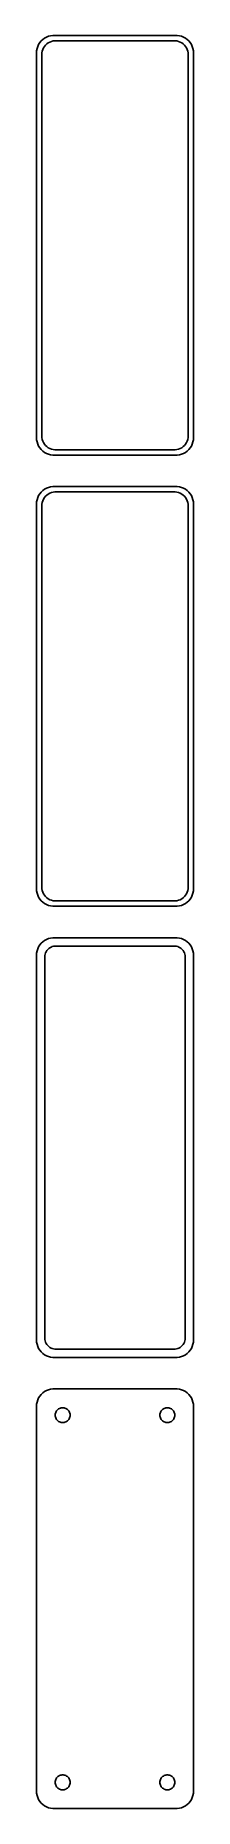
# Model space of a CAD drawing. Header units: metres. Extents: x -22 to 22, y 456 to 963.
import ezdxf

# ---------------------------------------------------------------- set-up
doc = ezdxf.new("R2010")
doc.units = ezdxf.units.M

msp = doc.modelspace()

# ---------------------------------------------------------------- linework, layer by layer
for p, q in [((-22.4606, 958.627), (-22.5, 958)), ((-22.3429, 959.243), (-22.4606, 958.627)), ((-22.1489, 959.841), (-22.3429, 959.243)), ((-21.8815, 960.409), (-22.1489, 959.841)), ((-21.5451, 960.939), (-21.8815, 960.409)), ((-21.1448, 961.423), (-21.5451, 960.939)), ((-20.6871, 961.853), (-21.1448, 961.423)), ((-20.9684, 958.001), (-20.8743, 958.495)), ((-20.8743, 958.495), (-20.7191, 958.972)), ((-20.7191, 958.972), (-20.5052, 959.427)), ((-20.1791, 962.222), (-20.6871, 961.853)), ((-20.5052, 959.427), (-20.2361, 959.851)), ((-20.2361, 959.851), (-19.9159, 960.238)), ((-19.6289, 962.524), (-20.1791, 962.222)), ((-19.9159, 960.238), (-19.5497, 960.582)), ((-19.0451, 962.755), (-19.6289, 962.524)), ((-19.5497, 960.582), (-19.1433, 960.877)), ((-19.1433, 960.877), (-18.7031, 961.119)), ((-18.4369, 962.911), (-19.0451, 962.755)), ((-18.7031, 961.119), (-18.2361, 961.304)), ((-17.8139, 962.99), (-18.4369, 962.911)), ((-18.2361, 961.304), (-17.7495, 961.429)), ((17.8139, 962.99), (-17.8139, 962.99)), ((-17.7495, 961.429), (-17.2512, 961.492)), ((-17.2512, 961.492), (17.2512, 961.492)), ((17.2512, 961.492), (17.7495, 961.429)), ((17.7495, 961.429), (18.2361, 961.304)), ((18.4369, 962.911), (17.8139, 962.99)), ((18.2361, 961.304), (18.7031, 961.119)), ((19.0451, 962.755), (18.4369, 962.911)), ((18.7031, 961.119), (19.1433, 960.877)), ((19.6289, 962.524), (19.0451, 962.755)), ((19.1433, 960.877), (19.5497, 960.582)), ((19.5497, 960.582), (19.9159, 960.238)), ((20.1791, 962.222), (19.6289, 962.524)), ((19.9159, 960.238), (20.2361, 959.851)), ((20.6871, 961.853), (20.1791, 962.222)), ((20.2361, 959.851), (20.5052, 959.427)), ((20.5052, 959.427), (20.7191, 958.972)), ((21.1448, 961.423), (20.6871, 961.853)), ((20.7191, 958.972), (20.8743, 958.495)), ((20.8743, 958.495), (20.9684, 958.001)), ((21.5451, 960.939), (21.1448, 961.423)), ((21.8815, 960.409), (21.5451, 960.939)), ((22.1489, 959.841), (21.8815, 960.409)), ((22.3429, 959.243), (22.1489, 959.841)), ((22.4606, 958.627), (22.3429, 959.243)), ((22.5, 958), (22.4606, 958.627)), ((-22.5, 958), (-22.5, 848)), ((-21, 957.5), (-20.9684, 958.001)), ((-21, 848.5), (-21, 957.5)), ((20.9684, 958.001), (21, 957.5)), ((21, 957.5), (21, 848.5)), ((22.5, 848), (22.5, 958)), ((-22.5, 848), (-22.4606, 847.373)), ((-22.4606, 847.373), (-22.3429, 846.757)), ((-22.3429, 846.757), (-22.1489, 846.159)), ((-20.9684, 847.999), (-21, 848.5)), ((-20.8743, 847.505), (-20.9684, 847.999)), ((-20.7191, 847.028), (-20.8743, 847.505)), ((-20.5052, 846.573), (-20.7191, 847.028)), ((20.7191, 847.028), (20.5052, 846.573)), ((20.8743, 847.505), (20.7191, 847.028)), ((20.9684, 847.999), (20.8743, 847.505)), ((21, 848.5), (20.9684, 847.999)), ((22.1489, 846.159), (22.3429, 846.757)), ((22.3429, 846.757), (22.4606, 847.373)), ((22.4606, 847.373), (22.5, 848)), ((-22.1489, 846.159), (-21.8815, 845.591)), ((-21.8815, 845.591), (-21.5451, 845.061)), ((-21.5451, 845.061), (-21.1448, 844.577)), ((-21.1448, 844.577), (-20.6871, 844.147)), ((-20.6871, 844.147), (-20.1791, 843.778)), ((-20.2361, 846.149), (-20.5052, 846.573)), ((-19.9159, 845.762), (-20.2361, 846.149)), ((-20.1791, 843.778), (-19.6289, 843.476)), ((-19.5497, 845.418), (-19.9159, 845.762)), ((-19.6289, 843.476), (-19.0451, 843.245)), ((-19.1433, 845.123), (-19.5497, 845.418)), ((-18.7031, 844.881), (-19.1433, 845.123)), ((-19.0451, 843.245), (-18.4369, 843.089)), ((-18.2361, 844.696), (-18.7031, 844.881)), ((-18.4369, 843.089), (-17.8139, 843.01)), ((-17.7495, 844.571), (-18.2361, 844.696)), ((-17.8139, 843.01), (17.8139, 843.01)), ((-17.2512, 844.508), (-17.7495, 844.571)), ((17.2512, 844.508), (-17.2512, 844.508)), ((17.7495, 844.571), (17.2512, 844.508)), ((18.2361, 844.696), (17.7495, 844.571)), ((17.8139, 843.01), (18.4369, 843.089)), ((18.7031, 844.881), (18.2361, 844.696)), ((18.4369, 843.089), (19.0451, 843.245)), ((19.1433, 845.123), (18.7031, 844.881)), ((19.0451, 843.245), (19.6289, 843.476)), ((19.5497, 845.418), (19.1433, 845.123)), ((19.9159, 845.762), (19.5497, 845.418)), ((19.6289, 843.476), (20.1791, 843.778)), ((20.2361, 846.149), (19.9159, 845.762)), ((20.1791, 843.778), (20.6871, 844.147)), ((20.5052, 846.573), (20.2361, 846.149)), ((20.6871, 844.147), (21.1448, 844.577)), ((21.1448, 844.577), (21.5451, 845.061)), ((21.5451, 845.061), (21.8815, 845.591)), ((21.8815, 845.591), (22.1489, 846.159)), ((-21.5451, 831.939), (-21.8815, 831.409)), ((-21.1448, 832.423), (-21.5451, 831.939)), ((-20.6871, 832.853), (-21.1448, 832.423)), ((-20.1791, 833.222), (-20.6871, 832.853)), ((-19.6289, 833.524), (-20.1791, 833.222)), ((-19.9159, 831.238), (-19.5497, 831.582)), ((-19.0451, 833.755), (-19.6289, 833.524)), ((-19.5497, 831.582), (-19.1433, 831.877)), ((-19.1433, 831.877), (-18.7031, 832.119)), ((-18.4369, 833.911), (-19.0451, 833.755)), ((-18.7031, 832.119), (-18.2361, 832.304)), ((-17.8139, 833.99), (-18.4369, 833.911)), ((-18.2361, 832.304), (-17.7495, 832.429)), ((17.8139, 833.99), (-17.8139, 833.99)), ((-17.7495, 832.429), (-17.2512, 832.492)), ((-17.2512, 832.492), (17.2512, 832.492)), ((17.2512, 832.492), (17.7495, 832.429)), ((17.7495, 832.429), (18.2361, 832.304)), ((18.4369, 833.911), (17.8139, 833.99)), ((18.2361, 832.304), (18.7031, 832.119)), ((19.0451, 833.755), (18.4369, 833.911)), ((18.7031, 832.119), (19.1433, 831.877)), ((19.6289, 833.524), (19.0451, 833.755)), ((19.1433, 831.877), (19.5497, 831.582)), ((19.5497, 831.582), (19.9159, 831.238)), ((20.1791, 833.222), (19.6289, 833.524)), ((20.6871, 832.853), (20.1791, 833.222)), ((21.1448, 832.423), (20.6871, 832.853)), ((21.5451, 831.939), (21.1448, 832.423)), ((21.8815, 831.409), (21.5451, 831.939)), ((-22.4606, 829.627), (-22.5, 829)), ((-22.5, 829), (-22.5, 719)), ((-22.3429, 830.243), (-22.4606, 829.627)), ((-22.1489, 830.841), (-22.3429, 830.243)), ((-21.8815, 831.409), (-22.1489, 830.841)), ((-21, 828.5), (-20.9684, 829.001)), ((-21, 719.5), (-21, 828.5)), ((-20.9684, 829.001), (-20.8743, 829.495)), ((-20.8743, 829.495), (-20.7191, 829.972)), ((-20.7191, 829.972), (-20.5052, 830.427)), ((-20.5052, 830.427), (-20.2361, 830.851)), ((-20.2361, 830.851), (-19.9159, 831.238)), ((19.9159, 831.238), (20.2361, 830.851)), ((20.2361, 830.851), (20.5052, 830.427)), ((20.5052, 830.427), (20.7191, 829.972)), ((20.7191, 829.972), (20.8743, 829.495)), ((20.8743, 829.495), (20.9684, 829.001)), ((20.9684, 829.001), (21, 828.5)), ((21, 828.5), (21, 719.5)), ((22.1489, 830.841), (21.8815, 831.409)), ((22.3429, 830.243), (22.1489, 830.841)), ((22.4606, 829.627), (22.3429, 830.243)), ((22.5, 829), (22.4606, 829.627)), ((22.5, 719), (22.5, 829)), ((-22.5, 719), (-22.4606, 718.373)), ((-22.4606, 718.373), (-22.3429, 717.757)), ((-22.3429, 717.757), (-22.1489, 717.159)), ((-22.1489, 717.159), (-21.8815, 716.591)), ((-21.8815, 716.591), (-21.5451, 716.061)), ((-21.5451, 716.061), (-21.1448, 715.577)), ((-21.1448, 715.577), (-20.6871, 715.147)), ((-20.9684, 718.999), (-21, 719.5)), ((-20.8743, 718.505), (-20.9684, 718.999)), ((-20.7191, 718.028), (-20.8743, 718.505)), ((-20.5052, 717.573), (-20.7191, 718.028)), ((-20.6871, 715.147), (-20.1791, 714.778)), ((-20.2361, 717.149), (-20.5052, 717.573)), ((-19.9159, 716.762), (-20.2361, 717.149)), ((-19.5497, 716.418), (-19.9159, 716.762)), ((-19.1433, 716.123), (-19.5497, 716.418)), ((-18.7031, 715.881), (-19.1433, 716.123)), ((-18.2361, 715.696), (-18.7031, 715.881)), ((-17.7495, 715.571), (-18.2361, 715.696)), ((-17.2512, 715.508), (-17.7495, 715.571)), ((17.2512, 715.508), (-17.2512, 715.508)), ((17.7495, 715.571), (17.2512, 715.508)), ((18.2361, 715.696), (17.7495, 715.571)), ((18.7031, 715.881), (18.2361, 715.696)), ((19.1433, 716.123), (18.7031, 715.881)), ((19.5497, 716.418), (19.1433, 716.123)), ((19.9159, 716.762), (19.5497, 716.418)), ((20.2361, 717.149), (19.9159, 716.762)), ((20.1791, 714.778), (20.6871, 715.147)), ((20.5052, 717.573), (20.2361, 717.149)), ((20.7191, 718.028), (20.5052, 717.573)), ((20.6871, 715.147), (21.1448, 715.577)), ((20.8743, 718.505), (20.7191, 718.028)), ((20.9684, 718.999), (20.8743, 718.505)), ((21, 719.5), (20.9684, 718.999)), ((21.1448, 715.577), (21.5451, 716.061)), ((21.5451, 716.061), (21.8815, 716.591)), ((21.8815, 716.591), (22.1489, 717.159)), ((22.1489, 717.159), (22.3429, 717.757)), ((22.3429, 717.757), (22.4606, 718.373)), ((22.4606, 718.373), (22.5, 719)), ((-20.1791, 714.778), (-19.6289, 714.476)), ((-19.6289, 714.476), (-19.0451, 714.245)), ((-19.0451, 714.245), (-18.4369, 714.089)), ((-18.4369, 714.089), (-17.8139, 714.01)), ((-17.8139, 714.01), (17.8139, 714.01)), ((17.8139, 714.01), (18.4369, 714.089)), ((18.4369, 714.089), (19.0451, 714.245)), ((19.0451, 714.245), (19.6289, 714.476)), ((19.6289, 714.476), (20.1791, 714.778)), ((-19.0451, 704.755), (-19.6289, 704.524)), ((-18.4369, 704.911), (-19.0451, 704.755)), ((-17.8139, 704.99), (-18.4369, 704.911)), ((17.8139, 704.99), (-17.8139, 704.99)), ((18.4369, 704.911), (17.8139, 704.99)), ((19.0451, 704.755), (18.4369, 704.911)), ((19.6289, 704.524), (19.0451, 704.755)), ((-22.4606, 700.627), (-22.5, 700)), ((-22.5, 700), (-22.5, 590)), ((-22.3429, 701.243), (-22.4606, 700.627)), ((-22.1489, 701.841), (-22.3429, 701.243)), ((-21.8815, 702.409), (-22.1489, 701.841)), ((-21.5451, 702.939), (-21.8815, 702.409)), ((-21.1448, 703.423), (-21.5451, 702.939)), ((-20.6871, 703.853), (-21.1448, 703.423)), ((-20.1791, 704.222), (-20.6871, 703.853)), ((-19.6289, 704.524), (-20.1791, 704.222)), ((-20.1129, 699.5), (-20.0884, 699.89)), ((-20.0884, 699.89), (-20.0151, 700.274)), ((-20.0151, 700.274), (-19.8943, 700.646)), ((-19.8943, 700.646), (-19.7279, 701)), ((-19.7279, 701), (-19.5184, 701.33)), ((-19.5184, 701.33), (-19.2692, 701.631)), ((-19.2692, 701.631), (-18.9842, 701.899)), ((-18.9842, 701.899), (-18.668, 702.128)), ((-18.668, 702.128), (-18.3254, 702.317)), ((-18.3254, 702.317), (-17.9619, 702.461)), ((-17.9619, 702.461), (-17.5833, 702.558)), ((-17.5833, 702.558), (-17.1954, 702.607)), ((-17.1954, 702.607), (17.1954, 702.607)), ((17.1954, 702.607), (17.5833, 702.558)), ((17.5833, 702.558), (17.9619, 702.461)), ((17.9619, 702.461), (18.3254, 702.317)), ((18.3254, 702.317), (18.668, 702.128)), ((18.668, 702.128), (18.9842, 701.899)), ((18.9842, 701.899), (19.2692, 701.631)), ((19.2692, 701.631), (19.5184, 701.33)), ((19.5184, 701.33), (19.7279, 701)), ((20.1791, 704.222), (19.6289, 704.524)), ((19.7279, 701), (19.8943, 700.646)), ((19.8943, 700.646), (20.0151, 700.274)), ((20.0151, 700.274), (20.0884, 699.89)), ((20.0884, 699.89), (20.1129, 699.5)), ((20.6871, 703.853), (20.1791, 704.222)), ((21.1448, 703.423), (20.6871, 703.853)), ((21.5451, 702.939), (21.1448, 703.423)), ((21.8815, 702.409), (21.5451, 702.939)), ((22.1489, 701.841), (21.8815, 702.409)), ((22.3429, 701.243), (22.1489, 701.841)), ((22.4606, 700.627), (22.3429, 701.243)), ((22.5, 700), (22.4606, 700.627)), ((22.5, 590), (22.5, 700)), ((-20.1129, 590.5), (-20.1129, 699.5)), ((20.1129, 699.5), (20.1129, 590.5)), ((-22.5, 590), (-22.4606, 589.373)), ((-22.4606, 589.373), (-22.3429, 588.757)), ((-22.3429, 588.757), (-22.1489, 588.159)), ((-22.1489, 588.159), (-21.8815, 587.591)), ((-20.0884, 590.11), (-20.1129, 590.5)), ((-20.0151, 589.726), (-20.0884, 590.11)), ((-19.8943, 589.354), (-20.0151, 589.726)), ((-19.7279, 589), (-19.8943, 589.354)), ((-19.5184, 588.67), (-19.7279, 589)), ((-19.2692, 588.369), (-19.5184, 588.67)), ((-18.9842, 588.101), (-19.2692, 588.369)), ((-18.668, 587.872), (-18.9842, 588.101)), ((18.9842, 588.101), (18.668, 587.872)), ((19.2692, 588.369), (18.9842, 588.101)), ((19.5184, 588.67), (19.2692, 588.369)), ((19.7279, 589), (19.5184, 588.67)), ((19.8943, 589.354), (19.7279, 589)), ((20.0151, 589.726), (19.8943, 589.354)), ((20.0884, 590.11), (20.0151, 589.726)), ((20.1129, 590.5), (20.0884, 590.11)), ((21.8815, 587.591), (22.1489, 588.159)), ((22.1489, 588.159), (22.3429, 588.757)), ((22.3429, 588.757), (22.4606, 589.373)), ((22.4606, 589.373), (22.5, 590)), ((-21.8815, 587.591), (-21.5451, 587.061)), ((-21.5451, 587.061), (-21.1448, 586.577)), ((-21.1448, 586.577), (-20.6871, 586.147)), ((-20.6871, 586.147), (-20.1791, 585.778)), ((-20.1791, 585.778), (-19.6289, 585.476)), ((-19.6289, 585.476), (-19.0451, 585.245)), ((-19.0451, 585.245), (-18.4369, 585.089)), ((-18.3254, 587.683), (-18.668, 587.872)), ((-18.4369, 585.089), (-17.8139, 585.01)), ((-17.9619, 587.539), (-18.3254, 587.683)), ((-17.5833, 587.442), (-17.9619, 587.539)), ((-17.8139, 585.01), (17.8139, 585.01)), ((-17.1954, 587.393), (-17.5833, 587.442)), ((17.1954, 587.393), (-17.1954, 587.393)), ((17.5833, 587.442), (17.1954, 587.393)), ((17.9619, 587.539), (17.5833, 587.442)), ((17.8139, 585.01), (18.4369, 585.089)), ((18.3254, 587.683), (17.9619, 587.539)), ((18.668, 587.872), (18.3254, 587.683)), ((18.4369, 585.089), (19.0451, 585.245)), ((19.0451, 585.245), (19.6289, 585.476)), ((19.6289, 585.476), (20.1791, 585.778)), ((20.1791, 585.778), (20.6871, 586.147)), ((20.6871, 586.147), (21.1448, 586.577)), ((21.1448, 586.577), (21.5451, 587.061)), ((21.5451, 587.061), (21.8815, 587.591)), ((-21.8815, 573.409), (-22.1489, 572.841)), ((-21.5451, 573.939), (-21.8815, 573.409)), ((-21.1448, 574.423), (-21.5451, 573.939)), ((-20.6871, 574.853), (-21.1448, 574.423)), ((-20.1791, 575.222), (-20.6871, 574.853)), ((-19.6289, 575.524), (-20.1791, 575.222)), ((-19.0451, 575.755), (-19.6289, 575.524)), ((-18.4369, 575.911), (-19.0451, 575.755)), ((-17.8139, 575.99), (-18.4369, 575.911)), ((17.8139, 575.99), (-17.8139, 575.99)), ((18.4369, 575.911), (17.8139, 575.99)), ((19.0451, 575.755), (18.4369, 575.911)), ((19.6289, 575.524), (19.0451, 575.755)), ((20.1791, 575.222), (19.6289, 575.524)), ((20.6871, 574.853), (20.1791, 575.222)), ((21.1448, 574.423), (20.6871, 574.853)), ((21.5451, 573.939), (21.1448, 574.423)), ((21.8815, 573.409), (21.5451, 573.939)), ((22.1489, 572.841), (21.8815, 573.409)), ((-22.4606, 571.627), (-22.5, 571)), ((-22.5, 571), (-22.5, 461)), ((-22.3429, 572.243), (-22.4606, 571.627)), ((-22.1489, 572.841), (-22.3429, 572.243)), ((-17.1353, 568.5), (-17.1185, 568.768)), ((-17.1185, 568.232), (-17.1353, 568.5)), ((-17.1185, 568.768), (-17.0682, 569.031)), ((-17.0682, 567.969), (-17.1185, 568.232)), ((-17.0682, 569.031), (-16.9853, 569.286)), ((-16.9853, 567.714), (-17.0682, 567.969)), ((-16.9853, 569.286), (-16.8712, 569.529)), ((-16.8712, 569.529), (-16.7275, 569.755)), ((-16.7275, 569.755), (-16.5565, 569.962)), ((-16.5565, 569.962), (-16.3611, 570.145)), ((-16.3611, 570.145), (-16.1441, 570.303)), ((-16.1441, 570.303), (-15.9091, 570.432)), ((-15.9091, 570.432), (-15.6598, 570.531)), ((-15.6598, 570.531), (-15.4001, 570.597)), ((-15.4001, 570.597), (-15.1341, 570.631)), ((-15.1341, 570.631), (-14.8659, 570.631)), ((-14.8659, 570.631), (-14.5999, 570.597)), ((-14.5999, 570.597), (-14.3401, 570.531)), ((-14.3401, 570.531), (-14.0908, 570.432)), ((-14.0908, 570.432), (-13.8559, 570.303)), ((-13.8559, 570.303), (-13.6389, 570.145)), ((-13.6389, 570.145), (-13.4434, 569.962)), ((-13.4434, 569.962), (-13.2725, 569.755)), ((-13.2725, 569.755), (-13.1288, 569.529)), ((-13.1288, 569.529), (-13.0146, 569.286)), ((-13.0146, 569.286), (-12.9318, 569.031)), ((-12.9318, 567.969), (-13.0146, 567.714)), ((-12.9318, 569.031), (-12.8815, 568.768)), ((-12.8815, 568.232), (-12.9318, 567.969)), ((-12.8815, 568.768), (-12.8647, 568.5)), ((-12.8647, 568.5), (-12.8815, 568.232)), ((12.8647, 568.5), (12.8815, 568.768)), ((12.8815, 568.232), (12.8647, 568.5)), ((12.8815, 568.768), (12.9318, 569.031)), ((12.9318, 567.969), (12.8815, 568.232)), ((12.9318, 569.031), (13.0146, 569.286)), ((13.0146, 567.714), (12.9318, 567.969)), ((13.0146, 569.286), (13.1288, 569.529)), ((13.1288, 569.529), (13.2725, 569.755)), ((13.2725, 569.755), (13.4434, 569.962)), ((13.4434, 569.962), (13.6389, 570.145)), ((13.6389, 570.145), (13.8559, 570.303)), ((13.8559, 570.303), (14.0908, 570.432)), ((14.0908, 570.432), (14.3401, 570.531)), ((14.3401, 570.531), (14.5999, 570.597)), ((14.5999, 570.597), (14.8659, 570.631)), ((14.8659, 570.631), (15.1341, 570.631)), ((15.1341, 570.631), (15.4001, 570.597)), ((15.4001, 570.597), (15.6598, 570.531)), ((15.6598, 570.531), (15.9091, 570.432)), ((15.9091, 570.432), (16.1441, 570.303)), ((16.1441, 570.303), (16.3611, 570.145)), ((16.3611, 570.145), (16.5565, 569.962)), ((16.5565, 569.962), (16.7275, 569.755)), ((16.7275, 569.755), (16.8712, 569.529)), ((16.8712, 569.529), (16.9853, 569.286)), ((16.9853, 569.286), (17.0682, 569.031)), ((17.0682, 567.969), (16.9853, 567.714)), ((17.0682, 569.031), (17.1185, 568.768)), ((17.1185, 568.232), (17.0682, 567.969)), ((17.1185, 568.768), (17.1353, 568.5)), ((17.1353, 568.5), (17.1185, 568.232)), ((22.3429, 572.243), (22.1489, 572.841)), ((22.4606, 571.627), (22.3429, 572.243)), ((22.5, 571), (22.4606, 571.627)), ((22.5, 461), (22.5, 571)), ((-16.8712, 567.471), (-16.9853, 567.714)), ((-16.7275, 567.245), (-16.8712, 567.471)), ((-16.5565, 567.038), (-16.7275, 567.245)), ((-16.3611, 566.855), (-16.5565, 567.038)), ((-16.1441, 566.697), (-16.3611, 566.855)), ((-15.9091, 566.568), (-16.1441, 566.697)), ((-15.6598, 566.469), (-15.9091, 566.568)), ((-15.4001, 566.403), (-15.6598, 566.469)), ((-15.1341, 566.369), (-15.4001, 566.403)), ((-14.8659, 566.369), (-15.1341, 566.369)), ((-14.5999, 566.403), (-14.8659, 566.369)), ((-14.3401, 566.469), (-14.5999, 566.403)), ((-14.0908, 566.568), (-14.3401, 566.469)), ((-13.8559, 566.697), (-14.0908, 566.568)), ((-13.6389, 566.855), (-13.8559, 566.697)), ((-13.4434, 567.038), (-13.6389, 566.855)), ((-13.2725, 567.245), (-13.4434, 567.038)), ((-13.1288, 567.471), (-13.2725, 567.245)), ((-13.0146, 567.714), (-13.1288, 567.471)), ((13.1288, 567.471), (13.0146, 567.714)), ((13.2725, 567.245), (13.1288, 567.471)), ((13.4434, 567.038), (13.2725, 567.245)), ((13.6389, 566.855), (13.4434, 567.038)), ((13.8559, 566.697), (13.6389, 566.855)), ((14.0908, 566.568), (13.8559, 566.697)), ((14.3401, 566.469), (14.0908, 566.568)), ((14.5999, 566.403), (14.3401, 566.469)), ((14.8659, 566.369), (14.5999, 566.403)), ((15.1341, 566.369), (14.8659, 566.369)), ((15.4001, 566.403), (15.1341, 566.369)), ((15.6598, 566.469), (15.4001, 566.403)), ((15.9091, 566.568), (15.6598, 566.469)), ((16.1441, 566.697), (15.9091, 566.568)), ((16.3611, 566.855), (16.1441, 566.697)), ((16.5565, 567.038), (16.3611, 566.855)), ((16.7275, 567.245), (16.5565, 567.038)), ((16.8712, 567.471), (16.7275, 567.245)), ((16.9853, 567.714), (16.8712, 567.471)), ((-17.1353, 463.5), (-17.1185, 463.768)), ((-17.1185, 463.232), (-17.1353, 463.5)), ((-17.1185, 463.768), (-17.0682, 464.031)), ((-17.0682, 462.969), (-17.1185, 463.232)), ((-17.0682, 464.031), (-16.9853, 464.286)), ((-16.9853, 462.714), (-17.0682, 462.969)), ((-16.9853, 464.286), (-16.8712, 464.529)), ((-16.8712, 462.471), (-16.9853, 462.714)), ((-16.8712, 464.529), (-16.7275, 464.755)), ((-16.7275, 462.245), (-16.8712, 462.471)), ((-16.7275, 464.755), (-16.5565, 464.962)), ((-16.5565, 462.038), (-16.7275, 462.245)), ((-16.5565, 464.962), (-16.3611, 465.145)), ((-16.3611, 461.855), (-16.5565, 462.038)), ((-16.3611, 465.145), (-16.1441, 465.303)), ((-16.1441, 461.697), (-16.3611, 461.855)), ((-16.1441, 465.303), (-15.9091, 465.432)), ((-15.9091, 461.568), (-16.1441, 461.697)), ((-15.9091, 465.432), (-15.6598, 465.531)), ((-15.6598, 461.469), (-15.9091, 461.568)), ((-15.6598, 465.531), (-15.4001, 465.597)), ((-15.4001, 461.403), (-15.6598, 461.469)), ((-15.4001, 465.597), (-15.1341, 465.631)), ((-15.1341, 461.369), (-15.4001, 461.403)), ((-15.1341, 465.631), (-14.8659, 465.631)), ((-14.8659, 461.369), (-15.1341, 461.369)), ((-14.8659, 465.631), (-14.5999, 465.597)), ((-14.5999, 461.403), (-14.8659, 461.369)), ((-14.5999, 465.597), (-14.3401, 465.531)), ((-14.3401, 461.469), (-14.5999, 461.403)), ((-14.3401, 465.531), (-14.0908, 465.432)), ((-14.0908, 461.568), (-14.3401, 461.469)), ((-14.0908, 465.432), (-13.8559, 465.303)), ((-13.8559, 461.697), (-14.0908, 461.568)), ((-13.8559, 465.303), (-13.6389, 465.145)), ((-13.6389, 461.855), (-13.8559, 461.697)), ((-13.6389, 465.145), (-13.4434, 464.962)), ((-13.4434, 462.038), (-13.6389, 461.855)), ((-13.4434, 464.962), (-13.2725, 464.755)), ((-13.2725, 462.245), (-13.4434, 462.038)), ((-13.2725, 464.755), (-13.1288, 464.529)), ((-13.1288, 462.471), (-13.2725, 462.245)), ((-13.1288, 464.529), (-13.0146, 464.286)), ((-13.0146, 462.714), (-13.1288, 462.471)), ((-13.0146, 464.286), (-12.9318, 464.031)), ((-12.9318, 462.969), (-13.0146, 462.714)), ((-12.9318, 464.031), (-12.8815, 463.768)), ((-12.8815, 463.232), (-12.9318, 462.969)), ((-12.8815, 463.768), (-12.8647, 463.5)), ((-12.8647, 463.5), (-12.8815, 463.232)), ((12.8647, 463.5), (12.8815, 463.768)), ((12.8815, 463.232), (12.8647, 463.5)), ((12.8815, 463.768), (12.9318, 464.031)), ((12.9318, 462.969), (12.8815, 463.232)), ((12.9318, 464.031), (13.0146, 464.286)), ((13.0146, 462.714), (12.9318, 462.969)), ((13.0146, 464.286), (13.1288, 464.529)), ((13.1288, 462.471), (13.0146, 462.714)), ((13.1288, 464.529), (13.2725, 464.755)), ((13.2725, 462.245), (13.1288, 462.471)), ((13.2725, 464.755), (13.4434, 464.962)), ((13.4434, 462.038), (13.2725, 462.245)), ((13.4434, 464.962), (13.6389, 465.145)), ((13.6389, 461.855), (13.4434, 462.038)), ((13.6389, 465.145), (13.8559, 465.303)), ((13.8559, 461.697), (13.6389, 461.855)), ((13.8559, 465.303), (14.0908, 465.432)), ((14.0908, 461.568), (13.8559, 461.697)), ((14.0908, 465.432), (14.3401, 465.531)), ((14.3401, 461.469), (14.0908, 461.568)), ((14.3401, 465.531), (14.5999, 465.597)), ((14.5999, 461.403), (14.3401, 461.469)), ((14.5999, 465.597), (14.8659, 465.631)), ((14.8659, 461.369), (14.5999, 461.403)), ((14.8659, 465.631), (15.1341, 465.631)), ((15.1341, 461.369), (14.8659, 461.369)), ((15.1341, 465.631), (15.4001, 465.597)), ((15.4001, 461.403), (15.1341, 461.369)), ((15.4001, 465.597), (15.6598, 465.531)), ((15.6598, 461.469), (15.4001, 461.403)), ((15.6598, 465.531), (15.9091, 465.432)), ((15.9091, 461.568), (15.6598, 461.469)), ((15.9091, 465.432), (16.1441, 465.303)), ((16.1441, 461.697), (15.9091, 461.568)), ((16.1441, 465.303), (16.3611, 465.145)), ((16.3611, 461.855), (16.1441, 461.697)), ((16.3611, 465.145), (16.5565, 464.962)), ((16.5565, 462.038), (16.3611, 461.855)), ((16.5565, 464.962), (16.7275, 464.755)), ((16.7275, 462.245), (16.5565, 462.038)), ((16.7275, 464.755), (16.8712, 464.529)), ((16.8712, 462.471), (16.7275, 462.245)), ((16.8712, 464.529), (16.9853, 464.286)), ((16.9853, 462.714), (16.8712, 462.471)), ((16.9853, 464.286), (17.0682, 464.031)), ((17.0682, 462.969), (16.9853, 462.714)), ((17.0682, 464.031), (17.1185, 463.768)), ((17.1185, 463.232), (17.0682, 462.969)), ((17.1185, 463.768), (17.1353, 463.5)), ((17.1353, 463.5), (17.1185, 463.232)), ((-22.5, 461), (-22.4606, 460.373)), ((-22.4606, 460.373), (-22.3429, 459.757)), ((-22.3429, 459.757), (-22.1489, 459.159)), ((-22.1489, 459.159), (-21.8815, 458.591)), ((-21.8815, 458.591), (-21.5451, 458.061)), ((-21.5451, 458.061), (-21.1448, 457.577)), ((-21.1448, 457.577), (-20.6871, 457.147)), ((-20.6871, 457.147), (-20.1791, 456.778)), ((-20.1791, 456.778), (-19.6289, 456.476)), ((-19.6289, 456.476), (-19.0451, 456.245)), ((19.0451, 456.245), (19.6289, 456.476)), ((19.6289, 456.476), (20.1791, 456.778)), ((20.1791, 456.778), (20.6871, 457.147)), ((20.6871, 457.147), (21.1448, 457.577)), ((21.1448, 457.577), (21.5451, 458.061)), ((21.5451, 458.061), (21.8815, 458.591)), ((21.8815, 458.591), (22.1489, 459.159)), ((22.1489, 459.159), (22.3429, 459.757)), ((22.3429, 459.757), (22.4606, 460.373)), ((22.4606, 460.373), (22.5, 461)), ((-19.0451, 456.245), (-18.4369, 456.089)), ((-18.4369, 456.089), (-17.8139, 456.01)), ((-17.8139, 456.01), (17.8139, 456.01)), ((17.8139, 456.01), (18.4369, 456.089)), ((18.4369, 456.089), (19.0451, 456.245))]:
    msp.add_line(p, q)

doc.saveas('drawing.dxf')
